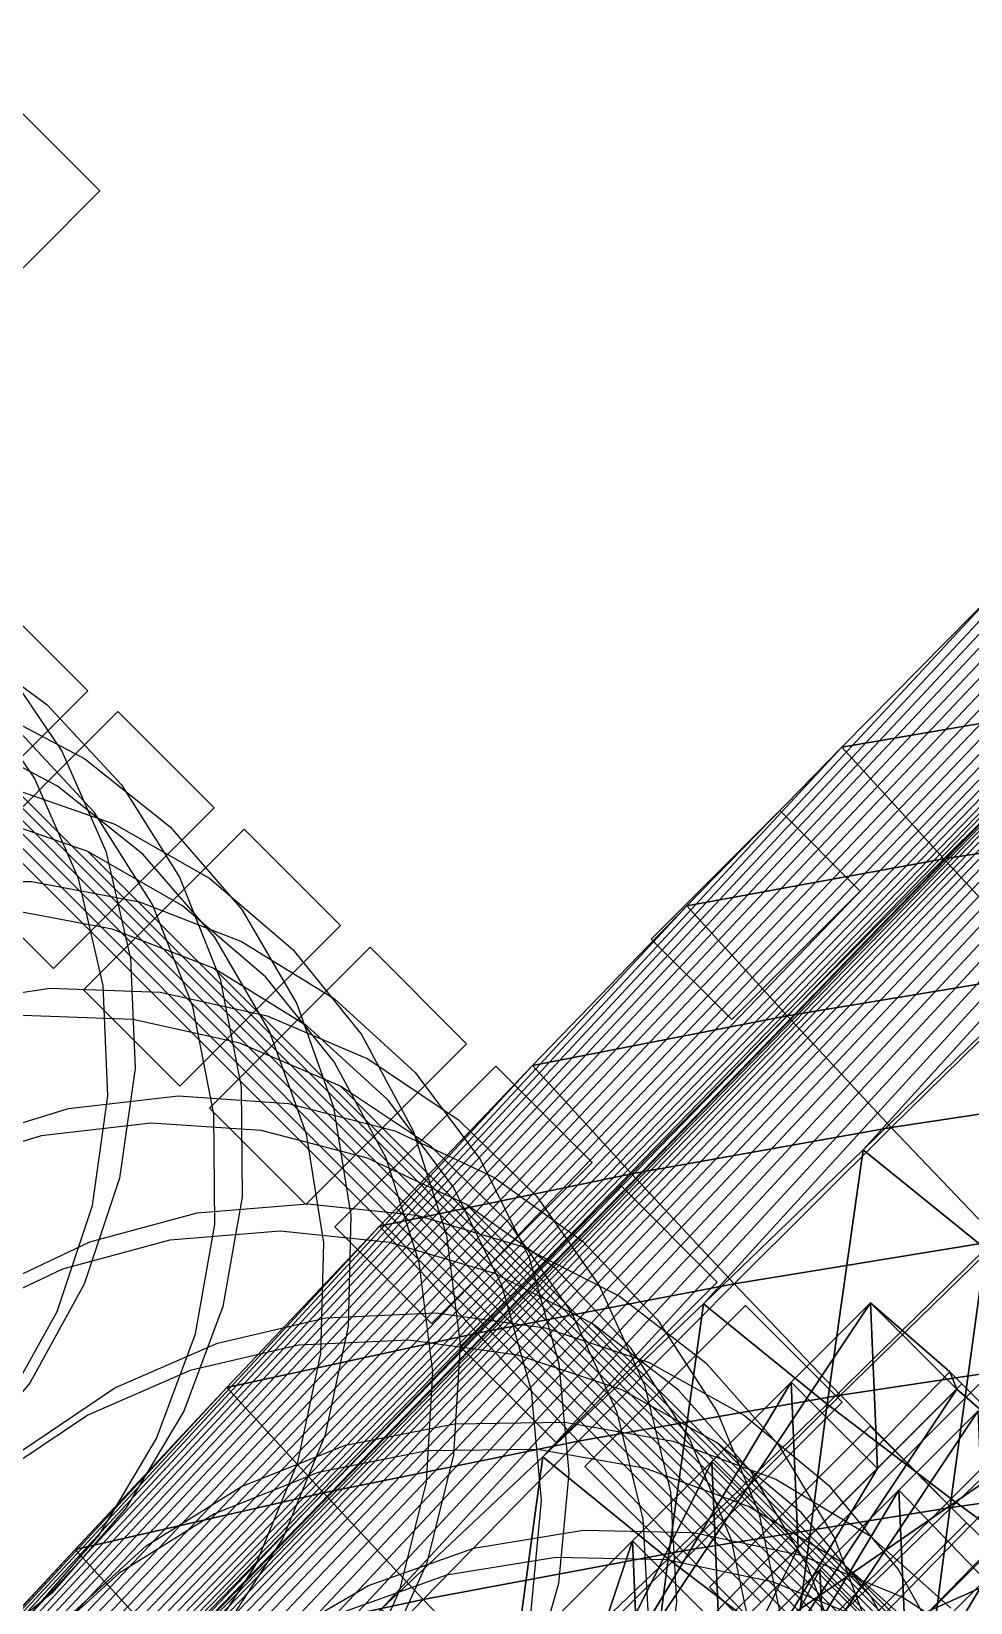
# Model space of a CAD drawing. Header units: metres. Extents: x 20040 to 21060, y 50040 to 51060.
# Drawn here: x 20503.4 to 20544.7, y 50498.4 to 50567.5 of the extents above; entities that cross this region are included whole.
import ezdxf

# ---------------------------------------------------------------- set-up
doc = ezdxf.new("R2010")
doc.units = ezdxf.units.M

msp = doc.modelspace()

# ---------------------------------------------------------------- linework, layer by layer
at = {"layer": 'Crosscut_RL550'}
msp.add_polyline3d([(20539.059, 50500.121, 550), (20594.984, 50444.197, 550)], dxfattribs=at)
at = {"layer": 'Crosscut_RL575'}
msp.add_polyline3d([(20533.568, 50505.4, 575), (20590.141, 50448.827, 575)], dxfattribs=at)
at = {"layer": 'Crosscut_RL600'}
msp.add_polyline3d([(20528.059, 50510.654, 600), (20585.277, 50453.437, 600)], dxfattribs=at)
at = {"layer": 'Crosscut_RL625'}
msp.add_polyline3d([(20522.534, 50515.882, 625), (20580.391, 50458.025, 625)], dxfattribs=at)
at = {"layer": 'Crosscut_RL650'}
msp.add_polyline3d([(20516.993, 50521.084, 650), (20575.485, 50462.591, 650)], dxfattribs=at)
at = {"layer": 'Crosscut_RL675'}
msp.add_polyline3d([(20511.436, 50526.258, 675), (20570.557, 50467.137, 675)], dxfattribs=at)
at = {"layer": 'Crosscut_RL700'}
msp.add_polyline3d([(20505.866, 50531.405, 700), (20565.609, 50471.662, 700)], dxfattribs=at)
at = {"layer": 'Crosscut_RL725'}
msp.add_polyline3d([(20500.283, 50536.524, 725), (20560.64, 50476.167, 725)], dxfattribs=at)
at = {"layer": 'Crosscut_RL750'}
msp.add_polyline3d([(20494.687, 50541.615, 750), (20555.651, 50480.651, 750)], dxfattribs=at)
at = {"layer": 'Crosscut_RL775'}
msp.add_polyline3d([(20489.08, 50546.678, 775), (20550.642, 50485.116, 775)], dxfattribs=at)
at = {"layer": 'Crosscut_RL800'}
msp.add_polyline3d([(20483.463, 50551.711, 800), (20545.613, 50489.56, 800)], dxfattribs=at)
at = {"layer": 'Crosscut_RL825'}
msp.add_polyline3d([(20477.836, 50556.715, 825), (20540.565, 50493.986, 825)], dxfattribs=at)
at = {"layer": 'Crosscut_RL850'}
msp.add_polyline3d([(20472.201, 50561.689, 850), (20535.498, 50498.392, 850)], dxfattribs=at)
at = {"layer": 'Decline_CL_1in7_5_5x5_8'}
for points in [[(20490.848, 50497.201, 784.407), (20495.193, 50499.753, 783.693), (20498.993, 50503.009, 782.979), (20502.132, 50506.862, 782.264), (20504.516, 50511.185, 781.55), (20506.071, 50515.837, 780.836), (20506.754, 50520.665, 780.121), (20506.546, 50525.511, 779.407), (20505.459, 50530.218, 778.693), (20503.532, 50534.629, 777.979), (20500.829, 50538.603, 777.264), (20497.442, 50542.007, 776.55), (20493.482, 50544.728, 775.836), (20489.08, 50546.678, 775.121), (20484.38, 50547.788, 774.407), (20479.535, 50548.019, 773.693), (20474.705, 50547.36, 772.979), (20470.046, 50545.827, 772.264), (20465.712, 50543.465, 771.55), (20461.845, 50540.344, 770.836), (20458.571, 50536.56, 770.121), (20456, 50532.228, 769.407)], [(20510.573, 50495.844, 732.264), (20513.247, 50500.009, 731.55), (20515.117, 50504.556, 730.836), (20516.127, 50509.336, 730.121), (20516.251, 50514.194, 729.407), (20515.488, 50518.971, 728.693), (20513.866, 50523.51, 727.979), (20511.442, 50527.662, 727.264), (20508.298, 50531.292, 726.55), (20504.537, 50534.279, 725.836), (20500.283, 50536.524, 725.121)], [(20503.095, 50497.593, 757.979), (20506.365, 50501.344, 757.264), (20508.895, 50505.591, 756.55), (20510.609, 50510.193, 755.836), (20511.456, 50515, 755.121), (20511.414, 50519.855, 754.407), (20510.488, 50524.599, 753.693), (20508.713, 50529.077, 752.979), (20506.148, 50533.142, 752.264), (20502.88, 50536.661, 751.55)], [(20517.571, 50494.44, 706.55), (20519.595, 50498.927, 705.836), (20520.768, 50503.676, 705.121), (20521.057, 50508.531, 704.407), (20520.458, 50513.335, 703.693), (20518.992, 50517.929, 702.979), (20516.712, 50522.164, 702.264), (20513.694, 50525.901, 701.55), (20510.039, 50529.015, 700.836), (20505.866, 50531.405, 700.121), (20501.314, 50532.99, 699.407), (20496.53, 50533.714, 698.693), (20491.672, 50533.551, 697.979), (20486.899, 50532.502, 697.264), (20482.365, 50530.595, 696.55), (20478.221, 50527.887, 695.836), (20474.602, 50524.459, 695.121), (20471.627, 50520.418, 694.407), (20469.395, 50515.886, 693.693), (20467.982, 50511.003, 692.979), (20467.437, 50505.921, 692.264), (20467.782, 50500.797, 691.55), (20469.009, 50495.789, 690.836)], [(20525.378, 50498.018, 680.121), (20525.833, 50502.866, 679.407), (20525.397, 50507.691, 678.693), (20524.09, 50512.336, 677.979), (20521.956, 50516.649, 677.264), (20519.068, 50520.488, 676.55), (20515.523, 50523.727, 675.836), (20511.436, 50526.258, 675.121), (20506.944, 50527.997, 674.407), (20502.191, 50528.884, 673.693), (20497.335, 50528.887, 672.979), (20492.534, 50528.001, 672.264), (20487.945, 50526.25, 671.55), (20483.717, 50523.685, 670.836), (20479.991, 50520.384, 670.121), (20476.888, 50516.448, 669.407), (20474.512, 50511.997, 668.693), (20472.942, 50507.168, 667.979), (20472.233, 50502.111, 667.264), (20472.412, 50496.983, 666.55)], [(20530.578, 50497.2, 654.407), (20530.307, 50502.042, 653.693), (20529.159, 50506.732, 652.979), (20527.174, 50511.118, 652.264), (20524.42, 50515.055, 651.55), (20520.988, 50518.414, 650.836), (20516.993, 50521.084, 650.121), (20512.565, 50522.975, 649.407), (20507.849, 50524.024, 648.693), (20503, 50524.192, 647.979), (20498.177, 50523.47, 647.264), (20493.536, 50521.877, 646.55), (20489.231, 50519.458, 645.836), (20485.401, 50516.287, 645.121), (20482.174, 50512.46, 644.407), (20479.656, 50508.095, 643.693), (20477.932, 50503.326, 642.979), (20477.06, 50498.299, 642.264)], [(20535.186, 50496.387, 628.693), (20534.199, 50501.117, 627.979), (20532.365, 50505.57, 627.264), (20529.748, 50509.601, 626.55), (20526.434, 50513.077, 625.836), (20522.534, 50515.882, 625.121), (20518.176, 50517.924, 624.407), (20513.502, 50519.133, 623.693), (20508.666, 50519.466, 622.979), (20503.826, 50518.909, 622.264), (20499.14, 50517.475, 621.55), (20494.761, 50515.205, 620.836), (20490.833, 50512.168, 620.121), (20487.485, 50508.454, 619.407), (20484.828, 50504.179, 618.693), (20482.951, 50499.474, 617.979), (20481.918, 50494.484, 617.264)], [(20539.21, 50495.493, 602.979), (20537.53, 50500.009, 602.264), (20535.052, 50504.128, 601.55), (20531.86, 50507.716, 600.836), (20528.059, 50510.654, 600.121), (20523.776, 50512.844, 599.407), (20519.149, 50514.212, 598.693), (20514.332, 50514.71, 597.979), (20509.48, 50514.318, 597.264), (20504.754, 50513.045, 596.55), (20500.306, 50510.926, 595.836), (20496.284, 50508.024, 595.121), (20492.82, 50504.429, 594.407), (20490.027, 50500.249, 593.693), (20488, 50495.613, 592.979)], [(20542.666, 50494.433, 577.264), (20540.331, 50498.637, 576.55), (20537.264, 50502.334, 575.836), (20533.568, 50505.4, 575.121), (20529.364, 50507.735, 574.407), (20524.79, 50509.26, 573.693), (20519.996, 50509.922, 572.979), (20515.139, 50509.696, 572.264), (20510.377, 50508.585, 571.55), (20505.867, 50506.619, 570.836), (20501.755, 50503.857, 570.121), (20498.178, 50500.383, 569.407), (20495.253, 50496.302, 568.693)], [(20542.647, 50496.929, 550.836), (20539.059, 50500.121, 550.121), (20534.939, 50502.599, 549.407), (20530.423, 50504.279, 548.693), (20525.658, 50505.104, 547.979), (20520.801, 50505.044, 547.264), (20516.01, 50504.095, 546.55), (20511.441, 50502.285, 545.836), (20507.245, 50499.665, 545.121), (20503.559, 50496.316, 544.407)], [(20540.501, 50497.435, 524.407), (20536.048, 50499.268, 523.693), (20531.317, 50500.256, 522.979), (20526.465, 50500.361, 522.264), (20521.65, 50499.576, 521.55), (20517.028, 50497.923, 520.836)]]:
    msp.add_polyline3d(points, dxfattribs=at)
at = {"layer": 'Drain_RL850_NE'}
msp.add_polyline3d([(20535.498, 50498.392, 849.7), (20542.569, 50505.463, 849.8), (20549.64, 50512.534, 849.9), (20556.711, 50519.605, 850), (20563.782, 50526.676, 850.1), (20570.853, 50533.747, 850.2), (20577.924, 50540.818, 850.3), (20584.995, 50547.889, 850.4), (20592.066, 50554.96, 850.5), (20599.137, 50562.032, 850.6), (20606.208, 50569.103, 850.7), (20613.279, 50576.174, 850.8), (20620.351, 50583.245, 850.9), (20627.422, 50590.316, 851), (20634.493, 50597.387, 851.1), (20641.564, 50604.458, 851.2), (20648.635, 50611.529, 851.3), (20655.706, 50618.6, 851.4), (20662.777, 50625.671, 851.5)], dxfattribs=at)
at = {"layer": 'Drain_RL850_SW'}
msp.add_polyline3d([(20535.498, 50498.392, 849.7), (20528.427, 50491.321, 849.8), (20521.356, 50484.25, 849.9), (20514.285, 50477.179, 850), (20507.213, 50470.108, 850.1), (20500.142, 50463.037, 850.2), (20493.071, 50455.966, 850.3), (20486, 50448.894, 850.4), (20478.929, 50441.823, 850.5), (20471.858, 50434.752, 850.6), (20464.787, 50427.681, 850.7), (20457.716, 50420.61, 850.8), (20450.645, 50413.539, 850.9), (20443.574, 50406.468, 851), (20436.503, 50399.397, 851.1), (20429.432, 50392.326, 851.2), (20422.361, 50385.255, 851.3), (20415.29, 50378.184, 851.4), (20408.219, 50371.113, 851.5), (20401.147, 50364.042, 851.6), (20394.076, 50356.971, 851.7), (20387.005, 50349.899, 851.8)], dxfattribs=at)
at = {"layer": 'OreDrive_RL850'}
msp.add_polyline3d([(20454.913, 50417.807, 850), (20461.984, 50424.879, 850), (20469.055, 50431.95, 850), (20476.127, 50439.021, 850), (20483.198, 50446.092, 850), (20490.269, 50453.163, 850), (20497.34, 50460.234, 850), (20504.411, 50467.305, 850), (20511.482, 50474.376, 850), (20518.553, 50481.447, 850), (20525.624, 50488.518, 850), (20532.695, 50495.589, 850), (20539.766, 50502.66, 850), (20546.837, 50509.731, 850), (20553.908, 50516.802, 850), (20560.979, 50523.873, 850), (20568.05, 50530.945, 850), (20575.121, 50538.016, 850), (20582.193, 50545.087, 850), (20589.264, 50552.158, 850), (20596.335, 50559.229, 850), (20603.406, 50566.3, 850), (20610.477, 50573.371, 850)], dxfattribs=at)
at = {"layer": 'Refuge_Chamber_RL625'}
msp.add_polyline3d([(20534.201, 50524.014, 625), (20539.858, 50529.671, 625), (20536.323, 50533.206, 625), (20530.666, 50527.549, 625)], close=True, dxfattribs=at)
at = {"layer": 'Refuge_Chamber_RL775'}
msp.add_polyline3d([(20500.747, 50554.809, 775), (20506.404, 50560.466, 775), (20502.869, 50564.002, 775), (20497.212, 50558.345, 775)], close=True, dxfattribs=at)
at = {"layer": 'Rising_Main_DN200'}
for points in [[(20455.417, 50528.683, 770.693), (20457.2, 50533.428, 771.407), (20459.771, 50537.76, 772.121), (20463.045, 50541.544, 772.836), (20466.912, 50544.665, 773.55), (20471.246, 50547.027, 774.264), (20475.905, 50548.56, 774.979), (20480.735, 50549.219, 775.693), (20485.58, 50548.988, 776.407), (20490.28, 50547.878, 777.121), (20494.682, 50545.928, 777.836), (20498.642, 50543.207, 778.55), (20502.029, 50539.803, 779.264), (20504.732, 50535.829, 779.979), (20506.659, 50531.418, 780.693), (20507.746, 50526.711, 781.407), (20507.954, 50521.865, 782.121), (20507.271, 50517.037, 782.836), (20505.716, 50512.385, 783.55), (20503.332, 50508.062, 784.264), (20500.193, 50504.209, 784.979), (20496.393, 50500.953, 785.693), (20492.048, 50498.401, 786.407), (20487.294, 50496.64, 787.121)], [(20500.217, 50540.717, 752.836), (20504.08, 50537.861, 753.55), (20507.348, 50534.342, 754.264), (20509.913, 50530.277, 754.979), (20511.688, 50525.799, 755.693), (20512.614, 50521.055, 756.407), (20512.656, 50516.2, 757.121), (20511.809, 50511.393, 757.836), (20510.095, 50506.791, 758.55), (20507.565, 50502.544, 759.264), (20504.295, 50498.793, 759.979), (20500.385, 50495.66, 760.693)], [(20501.483, 50537.724, 727.121), (20505.737, 50535.479, 727.836), (20509.498, 50532.492, 728.55), (20512.642, 50528.862, 729.264), (20515.066, 50524.71, 729.979), (20516.688, 50520.171, 730.693), (20517.451, 50515.394, 731.407), (20517.327, 50510.536, 732.121), (20516.317, 50505.756, 732.836), (20514.447, 50501.209, 733.55), (20511.773, 50497.044, 734.264)], [(20470.209, 50496.989, 692.836), (20468.982, 50501.997, 693.55), (20468.637, 50507.121, 694.264), (20469.182, 50512.203, 694.979), (20470.595, 50517.086, 695.693), (20472.827, 50521.618, 696.407), (20475.802, 50525.659, 697.121), (20479.421, 50529.087, 697.836), (20483.565, 50531.795, 698.55), (20488.099, 50533.702, 699.264), (20492.872, 50534.751, 699.979), (20497.73, 50534.914, 700.693), (20502.514, 50534.19, 701.407), (20507.066, 50532.605, 702.121), (20511.239, 50530.215, 702.836), (20514.894, 50527.101, 703.55), (20517.912, 50523.364, 704.264), (20520.192, 50519.129, 704.979), (20521.658, 50514.535, 705.693), (20522.257, 50509.731, 706.407), (20521.968, 50504.876, 707.121), (20520.795, 50500.127, 707.836), (20518.771, 50495.64, 708.55)], [(20473.612, 50498.183, 668.55), (20473.433, 50503.311, 669.264), (20474.142, 50508.368, 669.979), (20475.712, 50513.197, 670.693), (20478.088, 50517.648, 671.407), (20481.191, 50521.584, 672.121), (20484.917, 50524.885, 672.836), (20489.145, 50527.45, 673.55), (20493.734, 50529.201, 674.264), (20498.535, 50530.087, 674.979), (20503.391, 50530.084, 675.693), (20508.144, 50529.197, 676.407), (20512.636, 50527.458, 677.121), (20516.723, 50524.927, 677.836), (20520.268, 50521.688, 678.55), (20523.156, 50517.849, 679.264), (20525.29, 50513.536, 679.979), (20526.597, 50508.891, 680.693), (20527.033, 50504.066, 681.407), (20526.578, 50499.218, 682.121), (20525.244, 50494.506, 682.836)], [(20478.273, 50494.372, 643.55), (20478.26, 50499.499, 644.264), (20479.132, 50504.526, 644.979), (20480.856, 50509.295, 645.693), (20483.374, 50513.66, 646.407), (20486.601, 50517.487, 647.121), (20490.431, 50520.658, 647.836), (20494.736, 50523.077, 648.55), (20499.377, 50524.67, 649.264), (20504.2, 50525.392, 649.979), (20509.049, 50525.224, 650.693), (20513.765, 50524.175, 651.407), (20518.193, 50522.284, 652.121), (20522.188, 50519.614, 652.836), (20525.62, 50516.255, 653.55), (20528.374, 50512.318, 654.264), (20530.359, 50507.932, 654.979), (20531.507, 50503.242, 655.693), (20531.778, 50498.4, 656.407), (20531.158, 50493.566, 657.121)], [(20483.118, 50495.684, 619.264), (20484.151, 50500.674, 619.979), (20486.028, 50505.379, 620.693), (20488.685, 50509.654, 621.407), (20492.033, 50513.368, 622.121), (20495.961, 50516.405, 622.836), (20500.34, 50518.675, 623.55), (20505.026, 50520.109, 624.264), (20509.866, 50520.666, 624.979), (20514.702, 50520.333, 625.693), (20519.376, 50519.124, 626.407), (20523.734, 50517.082, 627.121), (20527.634, 50514.277, 627.836), (20530.948, 50510.801, 628.55), (20533.565, 50506.77, 629.264), (20535.399, 50502.317, 629.979), (20536.386, 50497.587, 630.693)], [(20489.2, 50496.813, 594.979), (20491.227, 50501.449, 595.693), (20494.02, 50505.629, 596.407), (20497.484, 50509.224, 597.121), (20501.506, 50512.126, 597.836), (20505.954, 50514.245, 598.55), (20510.68, 50515.518, 599.264), (20515.532, 50515.91, 599.979), (20520.349, 50515.412, 600.693), (20524.976, 50514.044, 601.407), (20529.259, 50511.854, 602.121), (20533.06, 50508.916, 602.836), (20536.252, 50505.328, 603.55), (20538.73, 50501.209, 604.264), (20540.41, 50496.693, 604.979)], [(20496.453, 50497.502, 570.693), (20499.378, 50501.583, 571.407), (20502.955, 50505.057, 572.121), (20507.067, 50507.819, 572.836), (20511.577, 50509.785, 573.55), (20516.339, 50510.896, 574.264), (20521.196, 50511.122, 574.979), (20525.99, 50510.46, 575.693), (20530.564, 50508.935, 576.407), (20534.768, 50506.6, 577.121), (20538.464, 50503.534, 577.836), (20541.531, 50499.837, 578.55), (20543.866, 50495.633, 579.264)], [(20504.759, 50497.516, 546.407), (20508.445, 50500.865, 547.121), (20512.641, 50503.485, 547.836), (20517.21, 50505.295, 548.55), (20522.001, 50506.244, 549.264), (20526.858, 50506.304, 549.979), (20531.623, 50505.479, 550.693), (20536.139, 50503.799, 551.407), (20540.259, 50501.321, 552.121), (20543.847, 50498.129, 552.836)], [(20513.952, 50496.648, 522.121), (20518.228, 50499.123, 522.836), (20522.85, 50500.776, 523.55), (20527.665, 50501.561, 524.264), (20532.517, 50501.456, 524.979), (20537.248, 50500.468, 525.693), (20541.701, 50498.635, 526.407), (20545.732, 50496.017, 527.121)]]:
    msp.add_polyline3d(points, dxfattribs=at)
at = {"layer": 'ST_775_09'}
for points in [[(20535.915, 50481.056, 795), (20546.298, 50498.361, 795), (20549.759, 50501.822, 795)], [(20535.915, 50481.056, 795), (20549.759, 50501.822, 795), (20553.22, 50499.106, 795)], [(20535.915, 50481.056, 795), (20553.22, 50499.106, 795), (20556.681, 50495.645, 795)]]:
    msp.add_3dface(points, dxfattribs=at)
at = {"layer": 'ST_800_09'}
for points in [[(20531.096, 50485.874, 820), (20541.561, 50503.315, 820), (20545.049, 50506.803, 820)], [(20531.096, 50485.874, 820), (20545.049, 50506.803, 820), (20548.538, 50503.788, 820)], [(20545.35, 50499.37, 800), (20545.049, 50506.803, 820), (20541.561, 50503.315, 820)], [(20531.096, 50485.874, 820), (20548.538, 50503.788, 820), (20552.026, 50500.3, 820)], [(20531.096, 50485.874, 820), (20538.073, 50499.827, 820), (20541.561, 50503.315, 820)], [(20541.882, 50495.901, 800), (20541.561, 50503.315, 820), (20538.073, 50499.827, 820)], [(20541.882, 50495.901, 800), (20545.35, 50499.37, 800), (20541.561, 50503.315, 820)], [(20534.944, 50482.026, 800), (20548.819, 50502.839, 800), (20545.35, 50499.37, 800)], [(20534.944, 50482.026, 800), (20552.288, 50500.038, 800), (20548.819, 50502.839, 800)], [(20531.096, 50485.874, 820), (20552.026, 50500.3, 820), (20555.514, 50496.812, 820)], [(20531.096, 50485.874, 820), (20534.585, 50496.339, 820), (20538.073, 50499.827, 820)], [(20538.413, 50492.433, 800), (20538.073, 50499.827, 820), (20534.585, 50496.339, 820)], [(20534.944, 50482.026, 800), (20555.757, 50496.569, 800), (20552.288, 50500.038, 800)], [(20538.413, 50492.433, 800), (20541.882, 50495.901, 800), (20538.073, 50499.827, 820)], [(20534.944, 50482.026, 800), (20545.35, 50499.37, 800), (20541.882, 50495.901, 800)]]:
    msp.add_3dface(points, dxfattribs=at)
at = {"layer": 'ST_800_09_outline'}
msp.add_polyline3d([(20531.476, 50485.495, 800), (20549.153, 50503.173, 800), (20559.225, 50493.1, 800), (20541.548, 50475.423, 800)], close=True, dxfattribs=at)
at = {"layer": 'ST_825_09'}
for points in [[(20526.354, 50490.617, 845), (20536.824, 50508.068, 845), (20540.315, 50511.558, 845)], [(20526.354, 50490.617, 845), (20540.315, 50511.558, 845), (20543.805, 50508.521, 845)], [(20540.614, 50504.278, 825), (20540.315, 50511.558, 845), (20536.824, 50508.068, 845)], [(20540.614, 50504.278, 825), (20544.104, 50507.768, 825), (20540.315, 50511.558, 845)], [(20544.104, 50507.768, 825), (20543.805, 50508.521, 845), (20540.315, 50511.558, 845)], [(20526.354, 50490.617, 845), (20543.805, 50508.521, 845), (20547.295, 50505.031, 845)], [(20544.104, 50507.768, 825), (20547.594, 50504.732, 825), (20543.805, 50508.521, 845)], [(20547.594, 50504.732, 825), (20547.295, 50505.031, 845), (20543.805, 50508.521, 845)], [(20526.354, 50490.617, 845), (20533.334, 50504.577, 845), (20536.824, 50508.068, 845)], [(20530.143, 50486.827, 825), (20544.104, 50507.768, 825), (20540.614, 50504.278, 825)], [(20530.143, 50486.827, 825), (20547.594, 50504.732, 825), (20544.104, 50507.768, 825)], [(20537.124, 50500.788, 825), (20536.824, 50508.068, 845), (20533.334, 50504.577, 845)], [(20537.124, 50500.788, 825), (20540.614, 50504.278, 825), (20536.824, 50508.068, 845)], [(20526.354, 50490.617, 845), (20547.295, 50505.031, 845), (20550.785, 50501.541, 845)], [(20530.143, 50486.827, 825), (20551.084, 50501.242, 825), (20547.594, 50504.732, 825)], [(20526.354, 50490.617, 845), (20529.844, 50501.087, 845), (20533.334, 50504.577, 845)], [(20533.634, 50497.297, 825), (20533.334, 50504.577, 845), (20529.844, 50501.087, 845)], [(20530.143, 50486.827, 825), (20540.614, 50504.278, 825), (20537.124, 50500.788, 825)], [(20533.634, 50497.297, 825), (20537.124, 50500.788, 825), (20533.334, 50504.577, 845)], [(20526.354, 50490.617, 845), (20550.785, 50501.541, 845), (20547.295, 50498.051, 845)], [(20530.143, 50486.827, 825), (20554.574, 50497.752, 825), (20551.084, 50501.242, 825)], [(20530.143, 50493.807, 825), (20529.844, 50501.087, 845), (20526.354, 50497.597, 845)], [(20526.354, 50490.617, 845), (20526.354, 50497.597, 845), (20529.844, 50501.087, 845)], [(20530.143, 50493.807, 825), (20533.634, 50497.297, 825), (20529.844, 50501.087, 845)], [(20530.143, 50486.827, 825), (20537.124, 50500.788, 825), (20533.634, 50497.297, 825)]]:
    msp.add_3dface(points, dxfattribs=at)
at = {"layer": 'ST_825_09_outline'}
msp.add_polyline3d([(20526.653, 50490.317, 825), (20544.331, 50507.995, 825), (20554.574, 50497.752, 825), (20536.897, 50480.074, 825)], close=True, dxfattribs=at)
at = {"layer": 'Sump_RL500'}
msp.add_polyline3d([(20542.914, 50489.489, 497), (20549.985, 50496.56, 497), (20545.743, 50500.803, 497), (20538.671, 50493.732, 497)], close=True, dxfattribs=at)
at = {"layer": 'Sump_RL525'}
msp.add_polyline3d([(20537.461, 50494.817, 522), (20544.532, 50501.888, 522), (20540.289, 50506.131, 522), (20533.218, 50499.06, 522)], close=True, dxfattribs=at)
at = {"layer": 'Sump_RL550'}
msp.add_polyline3d([(20531.988, 50500.121, 547), (20539.059, 50507.192, 547), (20534.816, 50511.435, 547), (20527.745, 50504.364, 547)], close=True, dxfattribs=at)
at = {"layer": 'Sump_RL575'}
msp.add_polyline3d([(20526.497, 50505.4, 572), (20533.568, 50512.471, 572), (20529.325, 50516.714, 572), (20522.254, 50509.643, 572)], close=True, dxfattribs=at)
at = {"layer": 'Sump_RL600'}
msp.add_polyline3d([(20520.988, 50510.654, 597), (20528.059, 50517.725, 597), (20523.817, 50521.968, 597), (20516.746, 50514.897, 597)], close=True, dxfattribs=at)
at = {"layer": 'Sump_RL625'}
msp.add_polyline3d([(20515.463, 50515.882, 622), (20522.534, 50522.953, 622), (20518.291, 50527.196, 622), (20511.22, 50520.125, 622)], close=True, dxfattribs=at)
at = {"layer": 'Sump_RL650'}
msp.add_polyline3d([(20509.922, 50521.084, 647), (20516.993, 50528.155, 647), (20512.75, 50532.397, 647), (20505.679, 50525.326, 647)], close=True, dxfattribs=at)
at = {"layer": 'Sump_RL675'}
msp.add_polyline3d([(20504.365, 50526.258, 672), (20511.436, 50533.329, 672), (20507.194, 50537.572, 672), (20500.123, 50530.501, 672)], close=True, dxfattribs=at)
at = {"layer": 'Sump_RL700'}
msp.add_polyline3d([(20498.795, 50531.405, 697), (20505.866, 50538.476, 697), (20501.623, 50542.719, 697), (20494.552, 50535.648, 697)], close=True, dxfattribs=at)
at = {"layer": 'VEIN_interpreted'}
for points in [[(20346.314, 50328.417, 915), (20666.153, 50657.388, 915), (20659.182, 50650.55, 915)], [(20346.314, 50328.417, 915), (20419.946, 50403.653, 915), (20666.153, 50657.388, 915)], [(20666.153, 50657.388, 915), (20419.946, 50403.653, 915), (20426.792, 50410.616, 915)], [(20666.153, 50657.388, 915), (20426.792, 50410.616, 915), (20433.683, 50417.534, 915)], [(20666.153, 50657.388, 915), (20433.683, 50417.534, 915), (20440.62, 50424.407, 915)], [(20666.153, 50657.388, 915), (20440.62, 50424.407, 915), (20447.602, 50431.234, 915)], [(20666.153, 50657.388, 915), (20447.602, 50431.234, 915), (20454.625, 50438.018, 915)], [(20666.153, 50657.388, 915), (20454.625, 50438.018, 915), (20461.686, 50444.763, 915)], [(20666.153, 50657.388, 915), (20461.686, 50444.763, 915), (20468.78, 50451.474, 915)], [(20666.153, 50657.388, 915), (20468.78, 50451.474, 915), (20475.9, 50458.156, 915)], [(20666.153, 50657.388, 915), (20475.9, 50458.156, 915), (20483.041, 50464.817, 915)], [(20666.153, 50657.388, 915), (20483.041, 50464.817, 915), (20490.194, 50471.464, 915)], [(20666.153, 50657.388, 915), (20490.194, 50471.464, 915), (20497.353, 50478.106, 915)], [(20666.153, 50657.388, 915), (20497.353, 50478.106, 915), (20504.509, 50484.75, 915)], [(20666.153, 50657.388, 915), (20504.509, 50484.75, 915), (20511.654, 50491.406, 915)], [(20666.153, 50657.388, 915), (20511.654, 50491.406, 915), (20518.782, 50498.08, 915)], [(20666.153, 50657.388, 915), (20518.782, 50498.08, 915), (20525.885, 50504.781, 915)], [(20666.153, 50657.388, 915), (20525.885, 50504.781, 915), (20532.956, 50511.515, 915)], [(20666.153, 50657.388, 915), (20532.956, 50511.515, 915), (20539.992, 50518.287, 915)], [(20666.153, 50657.388, 915), (20539.992, 50518.287, 915), (20546.986, 50525.101, 915)], [(20346.314, 50328.417, 915), (20659.182, 50650.55, 915), (20652.168, 50643.756, 915)], [(20346.314, 50328.417, 915), (20652.168, 50643.756, 915), (20645.115, 50637.003, 915)], [(20346.314, 50328.417, 915), (20645.115, 50637.003, 915), (20638.027, 50630.285, 915)], [(20346.314, 50328.417, 915), (20638.027, 50630.285, 915), (20630.912, 50623.598, 915)], [(20346.314, 50328.417, 915), (20630.912, 50623.598, 915), (20623.774, 50616.934, 915)], [(20346.314, 50328.417, 915), (20623.774, 50616.934, 915), (20616.622, 50610.286, 915)], [(20346.314, 50328.417, 915), (20616.622, 50610.286, 915), (20609.463, 50603.644, 915)], [(20346.314, 50328.417, 915), (20609.463, 50603.644, 915), (20602.305, 50597.002, 915)], [(20346.314, 50328.417, 915), (20602.305, 50597.002, 915), (20595.157, 50590.349, 915)], [(20346.314, 50328.417, 915), (20595.157, 50590.349, 915), (20588.025, 50583.68, 915)], [(20346.314, 50328.417, 915), (20588.025, 50583.68, 915), (20580.916, 50576.985, 915)], [(20346.314, 50328.417, 915), (20580.916, 50576.985, 915), (20573.838, 50570.258, 915)], [(20346.314, 50328.417, 915), (20573.838, 50570.258, 915), (20566.794, 50563.494, 915)], [(20346.314, 50328.417, 915), (20566.794, 50563.494, 915), (20559.791, 50556.689, 915)], [(20346.314, 50328.417, 915), (20559.791, 50556.689, 915), (20552.831, 50549.84, 915)], [(20346.314, 50328.417, 915), (20552.831, 50549.84, 915), (20545.917, 50542.945, 915)], [(20346.314, 50328.417, 915), (20545.917, 50542.945, 915), (20539.048, 50536.004, 915)], [(20539.048, 50536.004, 915), (20545.917, 50542.945, 915), (20550.462, 50537.943, 890)], [(20539.048, 50536.004, 915), (20550.462, 50537.943, 890), (20543.529, 50531.083, 890)], [(20543.529, 50531.083, 890), (20550.462, 50537.943, 890), (20555.168, 50532.876, 865)], [(20346.314, 50328.417, 915), (20539.048, 50536.004, 915), (20532.224, 50529.019, 915)], [(20532.224, 50529.019, 915), (20539.048, 50536.004, 915), (20543.529, 50531.083, 890)], [(20543.529, 50531.083, 890), (20555.168, 50532.876, 865), (20548.172, 50526.093, 865)], [(20532.224, 50529.019, 915), (20543.529, 50531.083, 890), (20536.641, 50524.177, 890)], [(20536.641, 50524.177, 890), (20543.529, 50531.083, 890), (20548.172, 50526.093, 865)], [(20346.314, 50328.417, 915), (20532.224, 50529.019, 915), (20525.443, 50521.993, 915)], [(20525.443, 50521.993, 915), (20532.224, 50529.019, 915), (20536.641, 50524.177, 890)], [(20536.641, 50524.177, 890), (20548.172, 50526.093, 865), (20541.218, 50519.265, 865)], [(20541.218, 50519.265, 865), (20548.172, 50526.093, 865), (20552.985, 50521.051, 840)], [(20546.986, 50525.101, 915), (20539.992, 50518.287, 915), (20545.362, 50513.934, 890)], [(20525.443, 50521.993, 915), (20536.641, 50524.177, 890), (20529.798, 50517.226, 890)], [(20529.798, 50517.226, 890), (20536.641, 50524.177, 890), (20541.218, 50519.265, 865)], [(20346.314, 50328.417, 915), (20525.443, 50521.993, 915), (20518.701, 50514.929, 915)], [(20518.701, 50514.929, 915), (20525.443, 50521.993, 915), (20529.798, 50517.226, 890)], [(20541.218, 50519.265, 865), (20552.985, 50521.051, 840), (20545.969, 50514.296, 840)], [(20529.798, 50517.226, 890), (20541.218, 50519.265, 865), (20534.309, 50512.393, 865)], [(20534.309, 50512.393, 865), (20541.218, 50519.265, 865), (20545.969, 50514.296, 840)], [(20539.992, 50518.287, 915), (20532.956, 50511.515, 915), (20538.406, 50507.097, 890)], [(20539.992, 50518.287, 915), (20538.406, 50507.097, 890), (20545.362, 50513.934, 890)], [(20518.701, 50514.929, 915), (20529.798, 50517.226, 890), (20523, 50510.231, 890)], [(20523, 50510.231, 890), (20529.798, 50517.226, 890), (20534.309, 50512.393, 865)], [(20346.314, 50328.417, 915), (20518.701, 50514.929, 915), (20511.993, 50507.833, 915)], [(20511.993, 50507.833, 915), (20518.701, 50514.929, 915), (20523, 50510.231, 890)], [(20534.309, 50512.393, 865), (20545.969, 50514.296, 840), (20538.993, 50507.5, 840)], [(20545.362, 50513.934, 890), (20538.406, 50507.097, 890), (20543.864, 50502.937, 865)], [(20538.993, 50507.5, 840), (20545.969, 50514.296, 840), (20550.894, 50509.286, 815)], [(20545.362, 50513.934, 890), (20543.864, 50502.937, 865), (20550.737, 50509.846, 865)], [(20523, 50510.231, 890), (20534.309, 50512.393, 865), (20527.445, 50505.475, 865)], [(20527.445, 50505.475, 865), (20534.309, 50512.393, 865), (20538.993, 50507.5, 840)], [(20532.956, 50511.515, 915), (20525.885, 50504.781, 915), (20531.406, 50500.303, 890)], [(20532.956, 50511.515, 915), (20531.406, 50500.303, 890), (20538.406, 50507.097, 890)], [(20511.993, 50507.833, 915), (20523, 50510.231, 890), (20516.243, 50503.197, 890)], [(20516.243, 50503.197, 890), (20523, 50510.231, 890), (20527.445, 50505.475, 865)], [(20550.737, 50509.846, 865), (20543.864, 50502.937, 865), (20549.269, 50498.991, 840)], [(20538.993, 50507.5, 840), (20550.894, 50509.286, 815), (20543.856, 50502.557, 815)], [(20543.856, 50502.557, 815), (20550.894, 50509.286, 815), (20555.979, 50504.253, 790)], [(20346.314, 50328.417, 915), (20511.993, 50507.833, 915), (20505.313, 50500.711, 915)], [(20505.313, 50500.711, 915), (20511.993, 50507.833, 915), (20516.243, 50503.197, 890)], [(20527.445, 50505.475, 865), (20538.993, 50507.5, 840), (20532.06, 50500.659, 840)], [(20532.06, 50500.659, 840), (20538.993, 50507.5, 840), (20543.856, 50502.557, 815)], [(20538.406, 50507.097, 890), (20531.406, 50500.303, 890), (20536.947, 50496.073, 865)], [(20538.406, 50507.097, 890), (20536.947, 50496.073, 865), (20543.864, 50502.937, 865)], [(20516.243, 50503.197, 890), (20527.445, 50505.475, 865), (20520.627, 50498.512, 865)], [(20520.627, 50498.512, 865), (20527.445, 50505.475, 865), (20532.06, 50500.659, 840)], [(20525.885, 50504.781, 915), (20518.782, 50498.08, 915), (20524.368, 50493.551, 890)], [(20525.885, 50504.781, 915), (20524.368, 50493.551, 890), (20531.406, 50500.303, 890)], [(20543.856, 50502.557, 815), (20555.979, 50504.253, 790), (20548.89, 50497.577, 790)], [(20505.313, 50500.711, 915), (20516.243, 50503.197, 890), (20509.523, 50496.127, 890)], [(20509.523, 50496.127, 890), (20516.243, 50503.197, 890), (20520.627, 50498.512, 865)], [(20543.864, 50502.937, 865), (20536.947, 50496.073, 865), (20542.434, 50492.053, 840)], [(20543.864, 50502.937, 865), (20542.434, 50492.053, 840), (20549.269, 50498.991, 840)], [(20532.06, 50500.659, 840), (20543.856, 50502.557, 815), (20536.857, 50495.789, 815)], [(20536.857, 50495.789, 815), (20543.856, 50502.557, 815), (20548.89, 50497.577, 790)], [(20346.314, 50328.417, 915), (20505.313, 50500.711, 915), (20498.653, 50493.569, 915)], [(20455.674, 50219.057, 340), (20718.526, 50493.888, 340), (20725.658, 50500.54, 340)], [(20455.674, 50219.057, 340), (20725.658, 50500.54, 340), (20509.057, 50274.666, 340)], [(20498.653, 50493.569, 915), (20505.313, 50500.711, 915), (20509.523, 50496.127, 890)], [(20725.658, 50500.54, 340), (20515.85, 50281.664, 340), (20509.057, 50274.666, 340)], [(20725.658, 50500.54, 340), (20522.686, 50288.62, 340), (20515.85, 50281.664, 340)], [(20520.627, 50498.512, 865), (20532.06, 50500.659, 840), (20525.173, 50493.773, 840)], [(20725.658, 50500.54, 340), (20529.567, 50295.53, 340), (20522.686, 50288.62, 340)], [(20525.173, 50493.773, 840), (20532.06, 50500.659, 840), (20536.857, 50495.789, 815)], [(20725.658, 50500.54, 340), (20536.494, 50302.395, 340), (20529.567, 50295.53, 340)], [(20725.658, 50500.54, 340), (20543.466, 50309.215, 340), (20536.494, 50302.395, 340)], [(20725.658, 50500.54, 340), (20550.479, 50315.991, 340), (20543.466, 50309.215, 340)], [(20531.406, 50500.303, 890), (20524.368, 50493.551, 890), (20529.984, 50489.254, 865)], [(20531.406, 50500.303, 890), (20529.984, 50489.254, 865), (20536.947, 50496.073, 865)], [(20509.523, 50496.127, 890), (20520.627, 50498.512, 865), (20513.852, 50491.508, 865)], [(20513.852, 50491.508, 865), (20520.627, 50498.512, 865), (20525.173, 50493.773, 840)], [(20549.269, 50498.991, 840), (20542.434, 50492.053, 840), (20547.803, 50488.184, 815)]]:
    msp.add_3dface(points, dxfattribs=at)

doc.saveas('drawing.dxf')
